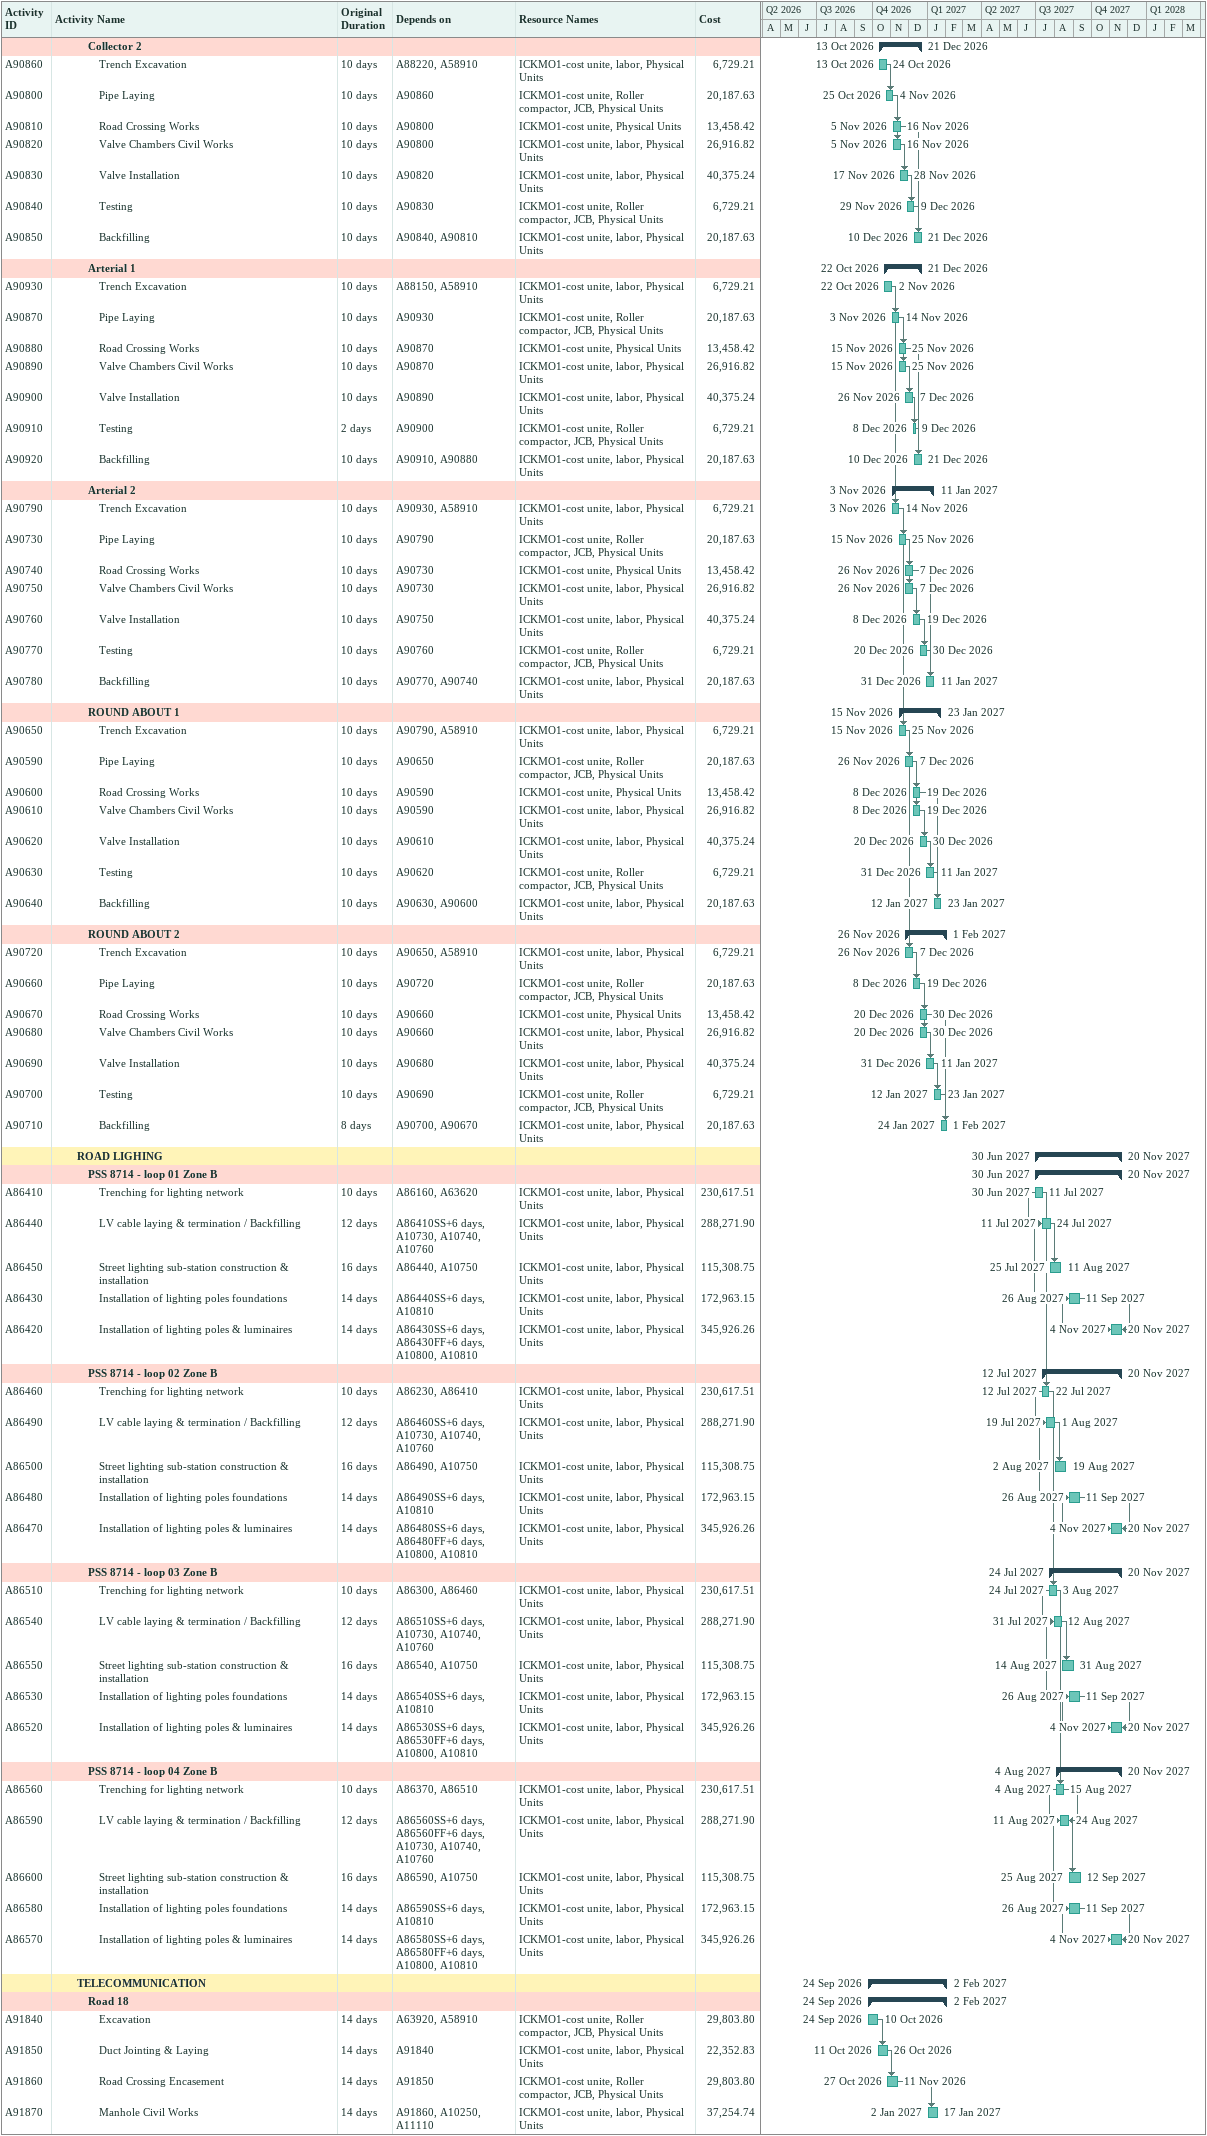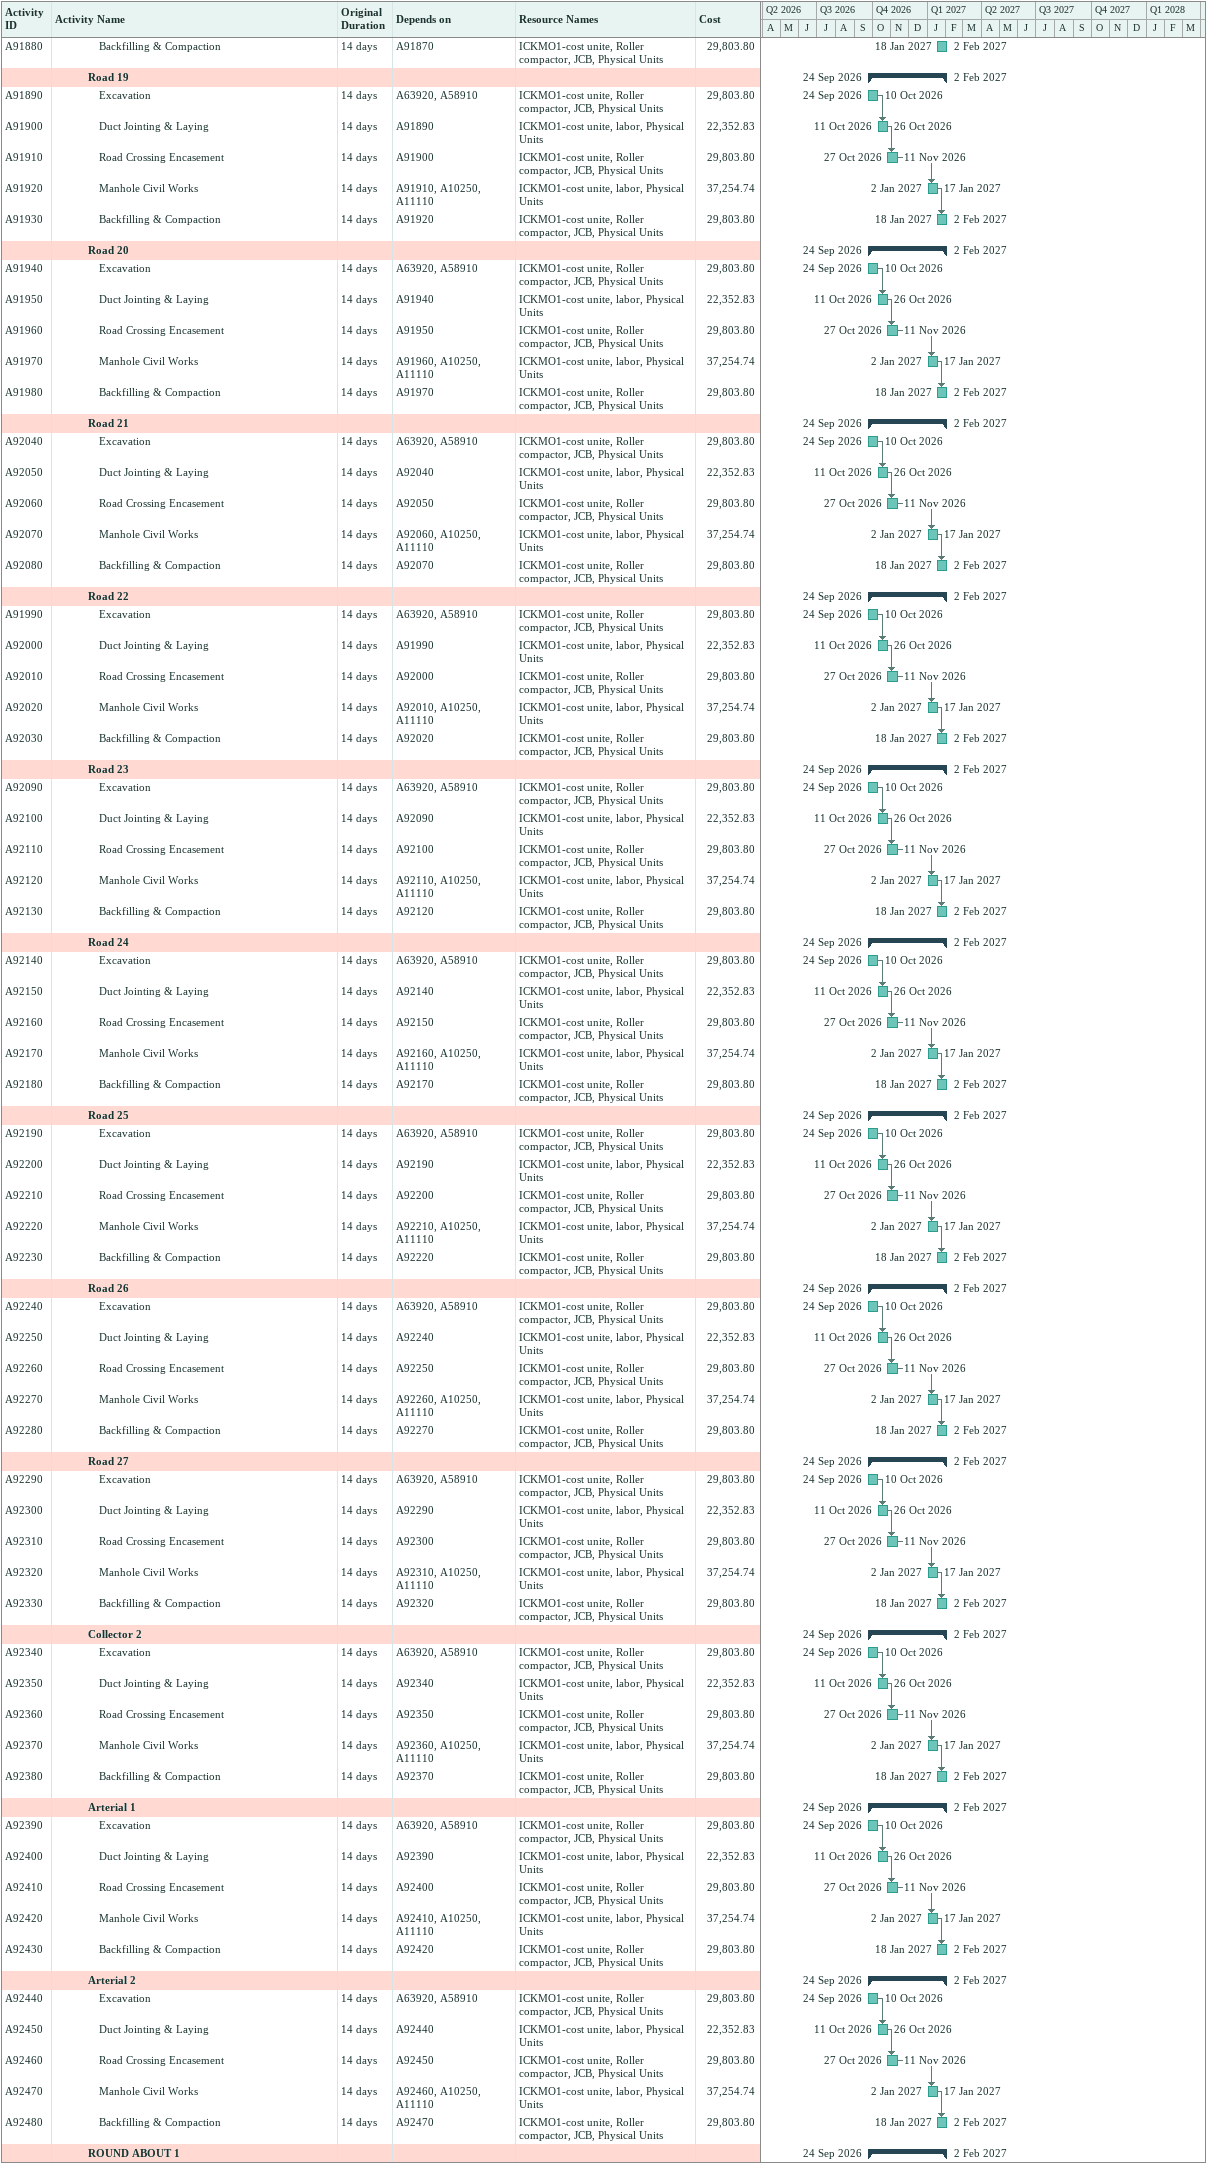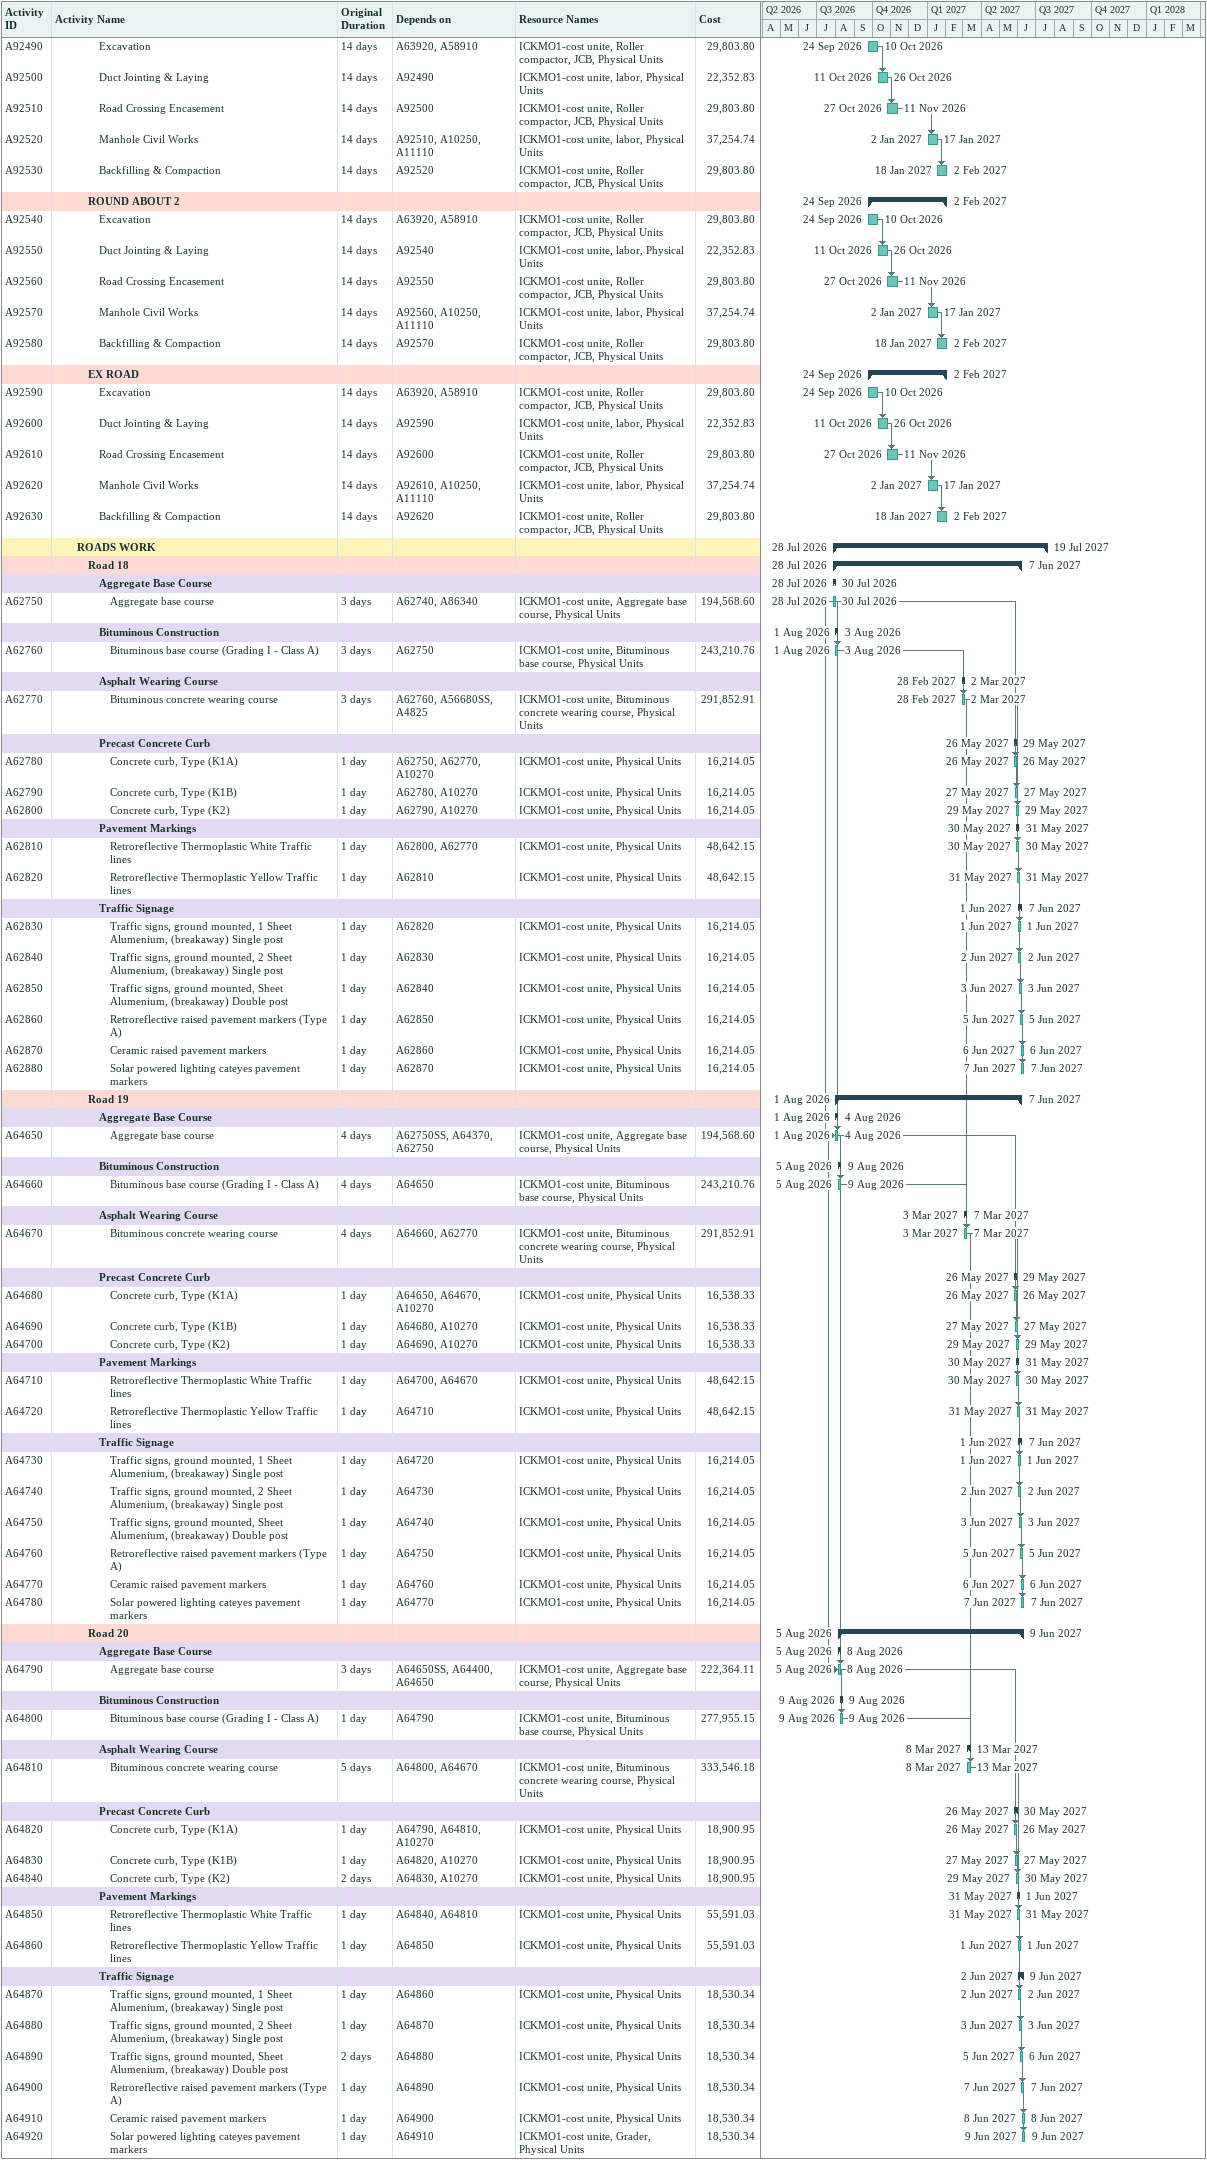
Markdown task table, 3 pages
| ID | Level | Task | Original duration | Start | Finish | Predecessors | Resources | Cost |
|---|---|---|---|---|---|---|---|---|
|  | 4 | **Collector 2** |  | 2026-10-13 | 2026-12-21 |  |  |  |
| A90860 | 5 | Trench Excavation | 10d | 2026-10-13 | 2026-10-24 | A88220, A58910 | ICKMO1-cost unite, labor, Physical Units | 6729.21 |
| A90800 | 5 | Pipe Laying | 10d | 2026-10-25 | 2026-11-04 | A90860 | ICKMO1-cost unite, Roller compactor, JCB, Physical Units | 20187.63 |
| A90810 | 5 | Road Crossing Works | 10d | 2026-11-05 | 2026-11-16 | A90800 | ICKMO1-cost unite, Physical Units | 13458.42 |
| A90820 | 5 | Valve Chambers Civil Works | 10d | 2026-11-05 | 2026-11-16 | A90800 | ICKMO1-cost unite, labor, Physical Units | 26916.82 |
| A90830 | 5 | Valve Installation | 10d | 2026-11-17 | 2026-11-28 | A90820 | ICKMO1-cost unite, labor, Physical Units | 40375.24 |
| A90840 | 5 | Testing | 10d | 2026-11-29 | 2026-12-09 | A90830 | ICKMO1-cost unite, Roller compactor, JCB, Physical Units | 6729.21 |
| A90850 | 5 | Backfilling | 10d | 2026-12-10 | 2026-12-21 | A90840, A90810 | ICKMO1-cost unite, labor, Physical Units | 20187.63 |
|  | 4 | **Arterial 1** |  | 2026-10-22 | 2026-12-21 |  |  |  |
| A90930 | 5 | Trench Excavation | 10d | 2026-10-22 | 2026-11-02 | A88150, A58910 | ICKMO1-cost unite, labor, Physical Units | 6729.21 |
| A90870 | 5 | Pipe Laying | 10d | 2026-11-03 | 2026-11-14 | A90930 | ICKMO1-cost unite, Roller compactor, JCB, Physical Units | 20187.63 |
| A90880 | 5 | Road Crossing Works | 10d | 2026-11-15 | 2026-11-25 | A90870 | ICKMO1-cost unite, Physical Units | 13458.42 |
| A90890 | 5 | Valve Chambers Civil Works | 10d | 2026-11-15 | 2026-11-25 | A90870 | ICKMO1-cost unite, labor, Physical Units | 26916.82 |
| A90900 | 5 | Valve Installation | 10d | 2026-11-26 | 2026-12-07 | A90890 | ICKMO1-cost unite, labor, Physical Units | 40375.24 |
| A90910 | 5 | Testing | 2d | 2026-12-08 | 2026-12-09 | A90900 | ICKMO1-cost unite, Roller compactor, JCB, Physical Units | 6729.21 |
| A90920 | 5 | Backfilling | 10d | 2026-12-10 | 2026-12-21 | A90910, A90880 | ICKMO1-cost unite, labor, Physical Units | 20187.63 |
|  | 4 | **Arterial 2** |  | 2026-11-03 | 2027-01-11 |  |  |  |
| A90790 | 5 | Trench Excavation | 10d | 2026-11-03 | 2026-11-14 | A90930, A58910 | ICKMO1-cost unite, labor, Physical Units | 6729.21 |
| A90730 | 5 | Pipe Laying | 10d | 2026-11-15 | 2026-11-25 | A90790 | ICKMO1-cost unite, Roller compactor, JCB, Physical Units | 20187.63 |
| A90740 | 5 | Road Crossing Works | 10d | 2026-11-26 | 2026-12-07 | A90730 | ICKMO1-cost unite, Physical Units | 13458.42 |
| A90750 | 5 | Valve Chambers Civil Works | 10d | 2026-11-26 | 2026-12-07 | A90730 | ICKMO1-cost unite, labor, Physical Units | 26916.82 |
| A90760 | 5 | Valve Installation | 10d | 2026-12-08 | 2026-12-19 | A90750 | ICKMO1-cost unite, labor, Physical Units | 40375.24 |
| A90770 | 5 | Testing | 10d | 2026-12-20 | 2026-12-30 | A90760 | ICKMO1-cost unite, Roller compactor, JCB, Physical Units | 6729.21 |
| A90780 | 5 | Backfilling | 10d | 2026-12-31 | 2027-01-11 | A90770, A90740 | ICKMO1-cost unite, labor, Physical Units | 20187.63 |
|  | 4 | **ROUND ABOUT 1** |  | 2026-11-15 | 2027-01-23 |  |  |  |
| A90650 | 5 | Trench Excavation | 10d | 2026-11-15 | 2026-11-25 | A90790, A58910 | ICKMO1-cost unite, labor, Physical Units | 6729.21 |
| A90590 | 5 | Pipe Laying | 10d | 2026-11-26 | 2026-12-07 | A90650 | ICKMO1-cost unite, Roller compactor, JCB, Physical Units | 20187.63 |
| A90600 | 5 | Road Crossing Works | 10d | 2026-12-08 | 2026-12-19 | A90590 | ICKMO1-cost unite, Physical Units | 13458.42 |
| A90610 | 5 | Valve Chambers Civil Works | 10d | 2026-12-08 | 2026-12-19 | A90590 | ICKMO1-cost unite, labor, Physical Units | 26916.82 |
| A90620 | 5 | Valve Installation | 10d | 2026-12-20 | 2026-12-30 | A90610 | ICKMO1-cost unite, labor, Physical Units | 40375.24 |
| A90630 | 5 | Testing | 10d | 2026-12-31 | 2027-01-11 | A90620 | ICKMO1-cost unite, Roller compactor, JCB, Physical Units | 6729.21 |
| A90640 | 5 | Backfilling | 10d | 2027-01-12 | 2027-01-23 | A90630, A90600 | ICKMO1-cost unite, labor, Physical Units | 20187.63 |
|  | 4 | **ROUND ABOUT 2** |  | 2026-11-26 | 2027-02-01 |  |  |  |
| A90720 | 5 | Trench Excavation | 10d | 2026-11-26 | 2026-12-07 | A90650, A58910 | ICKMO1-cost unite, labor, Physical Units | 6729.21 |
| A90660 | 5 | Pipe Laying | 10d | 2026-12-08 | 2026-12-19 | A90720 | ICKMO1-cost unite, Roller compactor, JCB, Physical Units | 20187.63 |
| A90670 | 5 | Road Crossing Works | 10d | 2026-12-20 | 2026-12-30 | A90660 | ICKMO1-cost unite, Physical Units | 13458.42 |
| A90680 | 5 | Valve Chambers Civil Works | 10d | 2026-12-20 | 2026-12-30 | A90660 | ICKMO1-cost unite, labor, Physical Units | 26916.82 |
| A90690 | 5 | Valve Installation | 10d | 2026-12-31 | 2027-01-11 | A90680 | ICKMO1-cost unite, labor, Physical Units | 40375.24 |
| A90700 | 5 | Testing | 10d | 2027-01-12 | 2027-01-23 | A90690 | ICKMO1-cost unite, Roller compactor, JCB, Physical Units | 6729.21 |
| A90710 | 5 | Backfilling | 8d | 2027-01-24 | 2027-02-01 | A90700, A90670 | ICKMO1-cost unite, labor, Physical Units | 20187.63 |
|  | 3 | **ROAD LIGHING** |  | 2027-06-30 | 2027-11-20 |  |  |  |
|  | 4 | **PSS 8714 - loop 01 Zone B** |  | 2027-06-30 | 2027-11-20 |  |  |  |
| A86410 | 5 | Trenching for lighting network | 10d | 2027-06-30 | 2027-07-11 | A86160, A63620 | ICKMO1-cost unite, labor, Physical Units | 230617.51 |
| A86440 | 5 | LV cable laying & termination / Backfilling | 12d | 2027-07-11 | 2027-07-24 | A86410SS+6d, A10730, A10740, A10760 | ICKMO1-cost unite, labor, Physical Units | 288271.90 |
| A86450 | 5 | Street lighting sub-station construction & installation | 16d | 2027-07-25 | 2027-08-11 | A86440, A10750 | ICKMO1-cost unite, labor, Physical Units | 115308.75 |
| A86430 | 5 | Installation of lighting poles foundations | 14d | 2027-08-26 | 2027-09-11 | A86440SS+6d, A10810 | ICKMO1-cost unite, labor, Physical Units | 172963.15 |
| A86420 | 5 | Installation of lighting poles & luminaires | 14d | 2027-11-04 | 2027-11-20 | A86430SS+6d, A86430FF+6d, A10800, A10810 | ICKMO1-cost unite, labor, Physical Units | 345926.26 |
|  | 4 | **PSS 8714 - loop 02 Zone B** |  | 2027-07-12 | 2027-11-20 |  |  |  |
| A86460 | 5 | Trenching for lighting network | 10d | 2027-07-12 | 2027-07-22 | A86230, A86410 | ICKMO1-cost unite, labor, Physical Units | 230617.51 |
| A86490 | 5 | LV cable laying & termination / Backfilling | 12d | 2027-07-19 | 2027-08-01 | A86460SS+6d, A10730, A10740, A10760 | ICKMO1-cost unite, labor, Physical Units | 288271.90 |
| A86500 | 5 | Street lighting sub-station construction & installation | 16d | 2027-08-02 | 2027-08-19 | A86490, A10750 | ICKMO1-cost unite, labor, Physical Units | 115308.75 |
| A86480 | 5 | Installation of lighting poles foundations | 14d | 2027-08-26 | 2027-09-11 | A86490SS+6d, A10810 | ICKMO1-cost unite, labor, Physical Units | 172963.15 |
| A86470 | 5 | Installation of lighting poles & luminaires | 14d | 2027-11-04 | 2027-11-20 | A86480SS+6d, A86480FF+6d, A10800, A10810 | ICKMO1-cost unite, labor, Physical Units | 345926.26 |
|  | 4 | **PSS 8714 - loop 03 Zone B** |  | 2027-07-24 | 2027-11-20 |  |  |  |
| A86510 | 5 | Trenching for lighting network | 10d | 2027-07-24 | 2027-08-03 | A86300, A86460 | ICKMO1-cost unite, labor, Physical Units | 230617.51 |
| A86540 | 5 | LV cable laying & termination / Backfilling | 12d | 2027-07-31 | 2027-08-12 | A86510SS+6d, A10730, A10740, A10760 | ICKMO1-cost unite, labor, Physical Units | 288271.90 |
| A86550 | 5 | Street lighting sub-station construction & installation | 16d | 2027-08-14 | 2027-08-31 | A86540, A10750 | ICKMO1-cost unite, labor, Physical Units | 115308.75 |
| A86530 | 5 | Installation of lighting poles foundations | 14d | 2027-08-26 | 2027-09-11 | A86540SS+6d, A10810 | ICKMO1-cost unite, labor, Physical Units | 172963.15 |
| A86520 | 5 | Installation of lighting poles & luminaires | 14d | 2027-11-04 | 2027-11-20 | A86530SS+6d, A86530FF+6d, A10800, A10810 | ICKMO1-cost unite, labor, Physical Units | 345926.26 |
|  | 4 | **PSS 8714 - loop 04 Zone B** |  | 2027-08-04 | 2027-11-20 |  |  |  |
| A86560 | 5 | Trenching for lighting network | 10d | 2027-08-04 | 2027-08-15 | A86370, A86510 | ICKMO1-cost unite, labor, Physical Units | 230617.51 |
| A86590 | 5 | LV cable laying & termination / Backfilling | 12d | 2027-08-11 | 2027-08-24 | A86560SS+6d, A86560FF+6d, A10730, A10740, A10760 | ICKMO1-cost unite, labor, Physical Units | 288271.90 |
| A86600 | 5 | Street lighting sub-station construction & installation | 16d | 2027-08-25 | 2027-09-12 | A86590, A10750 | ICKMO1-cost unite, labor, Physical Units | 115308.75 |
| A86580 | 5 | Installation of lighting poles foundations | 14d | 2027-08-26 | 2027-09-11 | A86590SS+6d, A10810 | ICKMO1-cost unite, labor, Physical Units | 172963.15 |
| A86570 | 5 | Installation of lighting poles & luminaires | 14d | 2027-11-04 | 2027-11-20 | A86580SS+6d, A86580FF+6d, A10800, A10810 | ICKMO1-cost unite, labor, Physical Units | 345926.26 |
|  | 3 | **TELECOMMUNICATION** |  | 2026-09-24 | 2027-02-02 |  |  |  |
|  | 4 | **Road 18** |  | 2026-09-24 | 2027-02-02 |  |  |  |
| A91840 | 5 | Excavation | 14d | 2026-09-24 | 2026-10-10 | A63920, A58910 | ICKMO1-cost unite, Roller compactor, JCB, Physical Units | 29803.80 |
| A91850 | 5 | Duct Jointing & Laying | 14d | 2026-10-11 | 2026-10-26 | A91840 | ICKMO1-cost unite, labor, Physical Units | 22352.83 |
| A91860 | 5 | Road Crossing Encasement | 14d | 2026-10-27 | 2026-11-11 | A91850 | ICKMO1-cost unite, Roller compactor, JCB, Physical Units | 29803.80 |
| A91870 | 5 | Manhole Civil Works | 14d | 2027-01-02 | 2027-01-17 | A91860, A10250, A11110 | ICKMO1-cost unite, labor, Physical Units | 37254.74 |
| A91880 | 5 | Backfilling & Compaction | 14d | 2027-01-18 | 2027-02-02 | A91870 | ICKMO1-cost unite, Roller compactor, JCB, Physical Units | 29803.80 |
|  | 4 | **Road 19** |  | 2026-09-24 | 2027-02-02 |  |  |  |
| A91890 | 5 | Excavation | 14d | 2026-09-24 | 2026-10-10 | A63920, A58910 | ICKMO1-cost unite, Roller compactor, JCB, Physical Units | 29803.80 |
| A91900 | 5 | Duct Jointing & Laying | 14d | 2026-10-11 | 2026-10-26 | A91890 | ICKMO1-cost unite, labor, Physical Units | 22352.83 |
| A91910 | 5 | Road Crossing Encasement | 14d | 2026-10-27 | 2026-11-11 | A91900 | ICKMO1-cost unite, Roller compactor, JCB, Physical Units | 29803.80 |
| A91920 | 5 | Manhole Civil Works | 14d | 2027-01-02 | 2027-01-17 | A91910, A10250, A11110 | ICKMO1-cost unite, labor, Physical Units | 37254.74 |
| A91930 | 5 | Backfilling & Compaction | 14d | 2027-01-18 | 2027-02-02 | A91920 | ICKMO1-cost unite, Roller compactor, JCB, Physical Units | 29803.80 |
|  | 4 | **Road 20** |  | 2026-09-24 | 2027-02-02 |  |  |  |
| A91940 | 5 | Excavation | 14d | 2026-09-24 | 2026-10-10 | A63920, A58910 | ICKMO1-cost unite, Roller compactor, JCB, Physical Units | 29803.80 |
| A91950 | 5 | Duct Jointing & Laying | 14d | 2026-10-11 | 2026-10-26 | A91940 | ICKMO1-cost unite, labor, Physical Units | 22352.83 |
| A91960 | 5 | Road Crossing Encasement | 14d | 2026-10-27 | 2026-11-11 | A91950 | ICKMO1-cost unite, Roller compactor, JCB, Physical Units | 29803.80 |
| A91970 | 5 | Manhole Civil Works | 14d | 2027-01-02 | 2027-01-17 | A91960, A10250, A11110 | ICKMO1-cost unite, labor, Physical Units | 37254.74 |
| A91980 | 5 | Backfilling & Compaction | 14d | 2027-01-18 | 2027-02-02 | A91970 | ICKMO1-cost unite, Roller compactor, JCB, Physical Units | 29803.80 |
|  | 4 | **Road 21** |  | 2026-09-24 | 2027-02-02 |  |  |  |
| A92040 | 5 | Excavation | 14d | 2026-09-24 | 2026-10-10 | A63920, A58910 | ICKMO1-cost unite, Roller compactor, JCB, Physical Units | 29803.80 |
| A92050 | 5 | Duct Jointing & Laying | 14d | 2026-10-11 | 2026-10-26 | A92040 | ICKMO1-cost unite, labor, Physical Units | 22352.83 |
| A92060 | 5 | Road Crossing Encasement | 14d | 2026-10-27 | 2026-11-11 | A92050 | ICKMO1-cost unite, Roller compactor, JCB, Physical Units | 29803.80 |
| A92070 | 5 | Manhole Civil Works | 14d | 2027-01-02 | 2027-01-17 | A92060, A10250, A11110 | ICKMO1-cost unite, labor, Physical Units | 37254.74 |
| A92080 | 5 | Backfilling & Compaction | 14d | 2027-01-18 | 2027-02-02 | A92070 | ICKMO1-cost unite, Roller compactor, JCB, Physical Units | 29803.80 |
|  | 4 | **Road 22** |  | 2026-09-24 | 2027-02-02 |  |  |  |
| A91990 | 5 | Excavation | 14d | 2026-09-24 | 2026-10-10 | A63920, A58910 | ICKMO1-cost unite, Roller compactor, JCB, Physical Units | 29803.80 |
| A92000 | 5 | Duct Jointing & Laying | 14d | 2026-10-11 | 2026-10-26 | A91990 | ICKMO1-cost unite, labor, Physical Units | 22352.83 |
| A92010 | 5 | Road Crossing Encasement | 14d | 2026-10-27 | 2026-11-11 | A92000 | ICKMO1-cost unite, Roller compactor, JCB, Physical Units | 29803.80 |
| A92020 | 5 | Manhole Civil Works | 14d | 2027-01-02 | 2027-01-17 | A92010, A10250, A11110 | ICKMO1-cost unite, labor, Physical Units | 37254.74 |
| A92030 | 5 | Backfilling & Compaction | 14d | 2027-01-18 | 2027-02-02 | A92020 | ICKMO1-cost unite, Roller compactor, JCB, Physical Units | 29803.80 |
|  | 4 | **Road 23** |  | 2026-09-24 | 2027-02-02 |  |  |  |
| A92090 | 5 | Excavation | 14d | 2026-09-24 | 2026-10-10 | A63920, A58910 | ICKMO1-cost unite, Roller compactor, JCB, Physical Units | 29803.80 |
| A92100 | 5 | Duct Jointing & Laying | 14d | 2026-10-11 | 2026-10-26 | A92090 | ICKMO1-cost unite, labor, Physical Units | 22352.83 |
| A92110 | 5 | Road Crossing Encasement | 14d | 2026-10-27 | 2026-11-11 | A92100 | ICKMO1-cost unite, Roller compactor, JCB, Physical Units | 29803.80 |
| A92120 | 5 | Manhole Civil Works | 14d | 2027-01-02 | 2027-01-17 | A92110, A10250, A11110 | ICKMO1-cost unite, labor, Physical Units | 37254.74 |
| A92130 | 5 | Backfilling & Compaction | 14d | 2027-01-18 | 2027-02-02 | A92120 | ICKMO1-cost unite, Roller compactor, JCB, Physical Units | 29803.80 |
|  | 4 | **Road 24** |  | 2026-09-24 | 2027-02-02 |  |  |  |
| A92140 | 5 | Excavation | 14d | 2026-09-24 | 2026-10-10 | A63920, A58910 | ICKMO1-cost unite, Roller compactor, JCB, Physical Units | 29803.80 |
| A92150 | 5 | Duct Jointing & Laying | 14d | 2026-10-11 | 2026-10-26 | A92140 | ICKMO1-cost unite, labor, Physical Units | 22352.83 |
| A92160 | 5 | Road Crossing Encasement | 14d | 2026-10-27 | 2026-11-11 | A92150 | ICKMO1-cost unite, Roller compactor, JCB, Physical Units | 29803.80 |
| A92170 | 5 | Manhole Civil Works | 14d | 2027-01-02 | 2027-01-17 | A92160, A10250, A11110 | ICKMO1-cost unite, labor, Physical Units | 37254.74 |
| A92180 | 5 | Backfilling & Compaction | 14d | 2027-01-18 | 2027-02-02 | A92170 | ICKMO1-cost unite, Roller compactor, JCB, Physical Units | 29803.80 |
|  | 4 | **Road 25** |  | 2026-09-24 | 2027-02-02 |  |  |  |
| A92190 | 5 | Excavation | 14d | 2026-09-24 | 2026-10-10 | A63920, A58910 | ICKMO1-cost unite, Roller compactor, JCB, Physical Units | 29803.80 |
| A92200 | 5 | Duct Jointing & Laying | 14d | 2026-10-11 | 2026-10-26 | A92190 | ICKMO1-cost unite, labor, Physical Units | 22352.83 |
| A92210 | 5 | Road Crossing Encasement | 14d | 2026-10-27 | 2026-11-11 | A92200 | ICKMO1-cost unite, Roller compactor, JCB, Physical Units | 29803.80 |
| A92220 | 5 | Manhole Civil Works | 14d | 2027-01-02 | 2027-01-17 | A92210, A10250, A11110 | ICKMO1-cost unite, labor, Physical Units | 37254.74 |
| A92230 | 5 | Backfilling & Compaction | 14d | 2027-01-18 | 2027-02-02 | A92220 | ICKMO1-cost unite, Roller compactor, JCB, Physical Units | 29803.80 |
|  | 4 | **Road 26** |  | 2026-09-24 | 2027-02-02 |  |  |  |
| A92240 | 5 | Excavation | 14d | 2026-09-24 | 2026-10-10 | A63920, A58910 | ICKMO1-cost unite, Roller compactor, JCB, Physical Units | 29803.80 |
| A92250 | 5 | Duct Jointing & Laying | 14d | 2026-10-11 | 2026-10-26 | A92240 | ICKMO1-cost unite, labor, Physical Units | 22352.83 |
| A92260 | 5 | Road Crossing Encasement | 14d | 2026-10-27 | 2026-11-11 | A92250 | ICKMO1-cost unite, Roller compactor, JCB, Physical Units | 29803.80 |
| A92270 | 5 | Manhole Civil Works | 14d | 2027-01-02 | 2027-01-17 | A92260, A10250, A11110 | ICKMO1-cost unite, labor, Physical Units | 37254.74 |
| A92280 | 5 | Backfilling & Compaction | 14d | 2027-01-18 | 2027-02-02 | A92270 | ICKMO1-cost unite, Roller compactor, JCB, Physical Units | 29803.80 |
|  | 4 | **Road 27** |  | 2026-09-24 | 2027-02-02 |  |  |  |
| A92290 | 5 | Excavation | 14d | 2026-09-24 | 2026-10-10 | A63920, A58910 | ICKMO1-cost unite, Roller compactor, JCB, Physical Units | 29803.80 |
| A92300 | 5 | Duct Jointing & Laying | 14d | 2026-10-11 | 2026-10-26 | A92290 | ICKMO1-cost unite, labor, Physical Units | 22352.83 |
| A92310 | 5 | Road Crossing Encasement | 14d | 2026-10-27 | 2026-11-11 | A92300 | ICKMO1-cost unite, Roller compactor, JCB, Physical Units | 29803.80 |
| A92320 | 5 | Manhole Civil Works | 14d | 2027-01-02 | 2027-01-17 | A92310, A10250, A11110 | ICKMO1-cost unite, labor, Physical Units | 37254.74 |
| A92330 | 5 | Backfilling & Compaction | 14d | 2027-01-18 | 2027-02-02 | A92320 | ICKMO1-cost unite, Roller compactor, JCB, Physical Units | 29803.80 |
|  | 4 | **Collector 2** |  | 2026-09-24 | 2027-02-02 |  |  |  |
| A92340 | 5 | Excavation | 14d | 2026-09-24 | 2026-10-10 | A63920, A58910 | ICKMO1-cost unite, Roller compactor, JCB, Physical Units | 29803.80 |
| A92350 | 5 | Duct Jointing & Laying | 14d | 2026-10-11 | 2026-10-26 | A92340 | ICKMO1-cost unite, labor, Physical Units | 22352.83 |
| A92360 | 5 | Road Crossing Encasement | 14d | 2026-10-27 | 2026-11-11 | A92350 | ICKMO1-cost unite, Roller compactor, JCB, Physical Units | 29803.80 |
| A92370 | 5 | Manhole Civil Works | 14d | 2027-01-02 | 2027-01-17 | A92360, A10250, A11110 | ICKMO1-cost unite, labor, Physical Units | 37254.74 |
| A92380 | 5 | Backfilling & Compaction | 14d | 2027-01-18 | 2027-02-02 | A92370 | ICKMO1-cost unite, Roller compactor, JCB, Physical Units | 29803.80 |
|  | 4 | **Arterial 1** |  | 2026-09-24 | 2027-02-02 |  |  |  |
| A92390 | 5 | Excavation | 14d | 2026-09-24 | 2026-10-10 | A63920, A58910 | ICKMO1-cost unite, Roller compactor, JCB, Physical Units | 29803.80 |
| A92400 | 5 | Duct Jointing & Laying | 14d | 2026-10-11 | 2026-10-26 | A92390 | ICKMO1-cost unite, labor, Physical Units | 22352.83 |
| A92410 | 5 | Road Crossing Encasement | 14d | 2026-10-27 | 2026-11-11 | A92400 | ICKMO1-cost unite, Roller compactor, JCB, Physical Units | 29803.80 |
| A92420 | 5 | Manhole Civil Works | 14d | 2027-01-02 | 2027-01-17 | A92410, A10250, A11110 | ICKMO1-cost unite, labor, Physical Units | 37254.74 |
| A92430 | 5 | Backfilling & Compaction | 14d | 2027-01-18 | 2027-02-02 | A92420 | ICKMO1-cost unite, Roller compactor, JCB, Physical Units | 29803.80 |
|  | 4 | **Arterial 2** |  | 2026-09-24 | 2027-02-02 |  |  |  |
| A92440 | 5 | Excavation | 14d | 2026-09-24 | 2026-10-10 | A63920, A58910 | ICKMO1-cost unite, Roller compactor, JCB, Physical Units | 29803.80 |
| A92450 | 5 | Duct Jointing & Laying | 14d | 2026-10-11 | 2026-10-26 | A92440 | ICKMO1-cost unite, labor, Physical Units | 22352.83 |
| A92460 | 5 | Road Crossing Encasement | 14d | 2026-10-27 | 2026-11-11 | A92450 | ICKMO1-cost unite, Roller compactor, JCB, Physical Units | 29803.80 |
| A92470 | 5 | Manhole Civil Works | 14d | 2027-01-02 | 2027-01-17 | A92460, A10250, A11110 | ICKMO1-cost unite, labor, Physical Units | 37254.74 |
| A92480 | 5 | Backfilling & Compaction | 14d | 2027-01-18 | 2027-02-02 | A92470 | ICKMO1-cost unite, Roller compactor, JCB, Physical Units | 29803.80 |
|  | 4 | **ROUND ABOUT 1** |  | 2026-09-24 | 2027-02-02 |  |  |  |
| A92490 | 5 | Excavation | 14d | 2026-09-24 | 2026-10-10 | A63920, A58910 | ICKMO1-cost unite, Roller compactor, JCB, Physical Units | 29803.80 |
| A92500 | 5 | Duct Jointing & Laying | 14d | 2026-10-11 | 2026-10-26 | A92490 | ICKMO1-cost unite, labor, Physical Units | 22352.83 |
| A92510 | 5 | Road Crossing Encasement | 14d | 2026-10-27 | 2026-11-11 | A92500 | ICKMO1-cost unite, Roller compactor, JCB, Physical Units | 29803.80 |
| A92520 | 5 | Manhole Civil Works | 14d | 2027-01-02 | 2027-01-17 | A92510, A10250, A11110 | ICKMO1-cost unite, labor, Physical Units | 37254.74 |
| A92530 | 5 | Backfilling & Compaction | 14d | 2027-01-18 | 2027-02-02 | A92520 | ICKMO1-cost unite, Roller compactor, JCB, Physical Units | 29803.80 |
|  | 4 | **ROUND ABOUT 2** |  | 2026-09-24 | 2027-02-02 |  |  |  |
| A92540 | 5 | Excavation | 14d | 2026-09-24 | 2026-10-10 | A63920, A58910 | ICKMO1-cost unite, Roller compactor, JCB, Physical Units | 29803.80 |
| A92550 | 5 | Duct Jointing & Laying | 14d | 2026-10-11 | 2026-10-26 | A92540 | ICKMO1-cost unite, labor, Physical Units | 22352.83 |
| A92560 | 5 | Road Crossing Encasement | 14d | 2026-10-27 | 2026-11-11 | A92550 | ICKMO1-cost unite, Roller compactor, JCB, Physical Units | 29803.80 |
| A92570 | 5 | Manhole Civil Works | 14d | 2027-01-02 | 2027-01-17 | A92560, A10250, A11110 | ICKMO1-cost unite, labor, Physical Units | 37254.74 |
| A92580 | 5 | Backfilling & Compaction | 14d | 2027-01-18 | 2027-02-02 | A92570 | ICKMO1-cost unite, Roller compactor, JCB, Physical Units | 29803.80 |
|  | 4 | **EX ROAD** |  | 2026-09-24 | 2027-02-02 |  |  |  |
| A92590 | 5 | Excavation | 14d | 2026-09-24 | 2026-10-10 | A63920, A58910 | ICKMO1-cost unite, Roller compactor, JCB, Physical Units | 29803.80 |
| A92600 | 5 | Duct Jointing & Laying | 14d | 2026-10-11 | 2026-10-26 | A92590 | ICKMO1-cost unite, labor, Physical Units | 22352.83 |
| A92610 | 5 | Road Crossing Encasement | 14d | 2026-10-27 | 2026-11-11 | A92600 | ICKMO1-cost unite, Roller compactor, JCB, Physical Units | 29803.80 |
| A92620 | 5 | Manhole Civil Works | 14d | 2027-01-02 | 2027-01-17 | A92610, A10250, A11110 | ICKMO1-cost unite, labor, Physical Units | 37254.74 |
| A92630 | 5 | Backfilling & Compaction | 14d | 2027-01-18 | 2027-02-02 | A92620 | ICKMO1-cost unite, Roller compactor, JCB, Physical Units | 29803.80 |
|  | 3 | **ROADS WORK** |  | 2026-07-28 | 2027-07-19 |  |  |  |
|  | 4 | **Road 18** |  | 2026-07-28 | 2027-06-07 |  |  |  |
|  | 5 | **Aggregate Base Course** |  | 2026-07-28 | 2026-07-30 |  |  |  |
| A62750 | 6 | Aggregate base course | 3d | 2026-07-28 | 2026-07-30 | A62740, A86340 | ICKMO1-cost unite, Aggregate base course, Physical Units | 194568.60 |
|  | 5 | **Bituminous Construction** |  | 2026-08-01 | 2026-08-03 |  |  |  |
| A62760 | 6 | Bituminous base course (Grading I - Class A) | 3d | 2026-08-01 | 2026-08-03 | A62750 | ICKMO1-cost unite, Bituminous base course, Physical Units | 243210.76 |
|  | 5 | **Asphalt Wearing Course** |  | 2027-02-28 | 2027-03-02 |  |  |  |
| A62770 | 6 | Bituminous concrete wearing course | 3d | 2027-02-28 | 2027-03-02 | A62760, A56680SS, A4825 | ICKMO1-cost unite, Bituminous concrete wearing course, Physical Units | 291852.91 |
|  | 5 | **Precast Concrete Curb** |  | 2027-05-26 | 2027-05-29 |  |  |  |
| A62780 | 6 | Concrete curb, Type (K1A) | 1d | 2027-05-26 | 2027-05-26 | A62750, A62770, A10270 | ICKMO1-cost unite, Physical Units | 16214.05 |
| A62790 | 6 | Concrete curb, Type (K1B) | 1d | 2027-05-27 | 2027-05-27 | A62780, A10270 | ICKMO1-cost unite, Physical Units | 16214.05 |
| A62800 | 6 | Concrete curb, Type (K2) | 1d | 2027-05-29 | 2027-05-29 | A62790, A10270 | ICKMO1-cost unite, Physical Units | 16214.05 |
|  | 5 | **Pavement Markings** |  | 2027-05-30 | 2027-05-31 |  |  |  |
| A62810 | 6 | Retroreflective Thermoplastic White Traffic lines | 1d | 2027-05-30 | 2027-05-30 | A62800, A62770 | ICKMO1-cost unite, Physical Units | 48642.15 |
| A62820 | 6 | Retroreflective Thermoplastic Yellow Traffic lines | 1d | 2027-05-31 | 2027-05-31 | A62810 | ICKMO1-cost unite, Physical Units | 48642.15 |
|  | 5 | **Traffic Signage** |  | 2027-06-01 | 2027-06-07 |  |  |  |
| A62830 | 6 | Traffic signs, ground mounted, 1 Sheet Alumenium, (breakaway) Single post | 1d | 2027-06-01 | 2027-06-01 | A62820 | ICKMO1-cost unite, Physical Units | 16214.05 |
| A62840 | 6 | Traffic signs, ground mounted, 2 Sheet Alumenium, (breakaway) Single post | 1d | 2027-06-02 | 2027-06-02 | A62830 | ICKMO1-cost unite, Physical Units | 16214.05 |
| A62850 | 6 | Traffic signs, ground mounted, Sheet Alumenium, (breakaway) Double post | 1d | 2027-06-03 | 2027-06-03 | A62840 | ICKMO1-cost unite, Physical Units | 16214.05 |
| A62860 | 6 | Retroreflective raised pavement markers (Type A) | 1d | 2027-06-05 | 2027-06-05 | A62850 | ICKMO1-cost unite, Physical Units | 16214.05 |
| A62870 | 6 | Ceramic raised pavement markers | 1d | 2027-06-06 | 2027-06-06 | A62860 | ICKMO1-cost unite, Physical Units | 16214.05 |
| A62880 | 6 | Solar powered lighting cateyes pavement markers | 1d | 2027-06-07 | 2027-06-07 | A62870 | ICKMO1-cost unite, Physical Units | 16214.05 |
|  | 4 | **Road 19** |  | 2026-08-01 | 2027-06-07 |  |  |  |
|  | 5 | **Aggregate Base Course** |  | 2026-08-01 | 2026-08-04 |  |  |  |
| A64650 | 6 | Aggregate base course | 4d | 2026-08-01 | 2026-08-04 | A62750SS, A64370, A62750 | ICKMO1-cost unite, Aggregate base course, Physical Units | 194568.60 |
|  | 5 | **Bituminous Construction** |  | 2026-08-05 | 2026-08-09 |  |  |  |
| A64660 | 6 | Bituminous base course (Grading I - Class A) | 4d | 2026-08-05 | 2026-08-09 | A64650 | ICKMO1-cost unite, Bituminous base course, Physical Units | 243210.76 |
|  | 5 | **Asphalt Wearing Course** |  | 2027-03-03 | 2027-03-07 |  |  |  |
| A64670 | 6 | Bituminous concrete wearing course | 4d | 2027-03-03 | 2027-03-07 | A64660, A62770 | ICKMO1-cost unite, Bituminous concrete wearing course, Physical Units | 291852.91 |
|  | 5 | **Precast Concrete Curb** |  | 2027-05-26 | 2027-05-29 |  |  |  |
| A64680 | 6 | Concrete curb, Type (K1A) | 1d | 2027-05-26 | 2027-05-26 | A64650, A64670, A10270 | ICKMO1-cost unite, Physical Units | 16538.33 |
| A64690 | 6 | Concrete curb, Type (K1B) | 1d | 2027-05-27 | 2027-05-27 | A64680, A10270 | ICKMO1-cost unite, Physical Units | 16538.33 |
| A64700 | 6 | Concrete curb, Type (K2) | 1d | 2027-05-29 | 2027-05-29 | A64690, A10270 | ICKMO1-cost unite, Physical Units | 16538.33 |
|  | 5 | **Pavement Markings** |  | 2027-05-30 | 2027-05-31 |  |  |  |
| A64710 | 6 | Retroreflective Thermoplastic White Traffic lines | 1d | 2027-05-30 | 2027-05-30 | A64700, A64670 | ICKMO1-cost unite, Physical Units | 48642.15 |
| A64720 | 6 | Retroreflective Thermoplastic Yellow Traffic lines | 1d | 2027-05-31 | 2027-05-31 | A64710 | ICKMO1-cost unite, Physical Units | 48642.15 |
|  | 5 | **Traffic Signage** |  | 2027-06-01 | 2027-06-07 |  |  |  |
| A64730 | 6 | Traffic signs, ground mounted, 1 Sheet Alumenium, (breakaway) Single post | 1d | 2027-06-01 | 2027-06-01 | A64720 | ICKMO1-cost unite, Physical Units | 16214.05 |
| A64740 | 6 | Traffic signs, ground mounted, 2 Sheet Alumenium, (breakaway) Single post | 1d | 2027-06-02 | 2027-06-02 | A64730 | ICKMO1-cost unite, Physical Units | 16214.05 |
| A64750 | 6 | Traffic signs, ground mounted, Sheet Alumenium, (breakaway) Double post | 1d | 2027-06-03 | 2027-06-03 | A64740 | ICKMO1-cost unite, Physical Units | 16214.05 |
| A64760 | 6 | Retroreflective raised pavement markers (Type A) | 1d | 2027-06-05 | 2027-06-05 | A64750 | ICKMO1-cost unite, Physical Units | 16214.05 |
| A64770 | 6 | Ceramic raised pavement markers | 1d | 2027-06-06 | 2027-06-06 | A64760 | ICKMO1-cost unite, Physical Units | 16214.05 |
| A64780 | 6 | Solar powered lighting cateyes pavement markers | 1d | 2027-06-07 | 2027-06-07 | A64770 | ICKMO1-cost unite, Physical Units | 16214.05 |
|  | 4 | **Road 20** |  | 2026-08-05 | 2027-06-09 |  |  |  |
|  | 5 | **Aggregate Base Course** |  | 2026-08-05 | 2026-08-08 |  |  |  |
| A64790 | 6 | Aggregate base course | 3d | 2026-08-05 | 2026-08-08 | A64650SS, A64400, A64650 | ICKMO1-cost unite, Aggregate base course, Physical Units | 222364.11 |
|  | 5 | **Bituminous Construction** |  | 2026-08-09 | 2026-08-09 |  |  |  |
| A64800 | 6 | Bituminous base course (Grading I - Class A) | 1d | 2026-08-09 | 2026-08-09 | A64790 | ICKMO1-cost unite, Bituminous base course, Physical Units | 277955.15 |
|  | 5 | **Asphalt Wearing Course** |  | 2027-03-08 | 2027-03-13 |  |  |  |
| A64810 | 6 | Bituminous concrete wearing course | 5d | 2027-03-08 | 2027-03-13 | A64800, A64670 | ICKMO1-cost unite, Bituminous concrete wearing course, Physical Units | 333546.18 |
|  | 5 | **Precast Concrete Curb** |  | 2027-05-26 | 2027-05-30 |  |  |  |
| A64820 | 6 | Concrete curb, Type (K1A) | 1d | 2027-05-26 | 2027-05-26 | A64790, A64810, A10270 | ICKMO1-cost unite, Physical Units | 18900.95 |
| A64830 | 6 | Concrete curb, Type (K1B) | 1d | 2027-05-27 | 2027-05-27 | A64820, A10270 | ICKMO1-cost unite, Physical Units | 18900.95 |
| A64840 | 6 | Concrete curb, Type (K2) | 2d | 2027-05-29 | 2027-05-30 | A64830, A10270 | ICKMO1-cost unite, Physical Units | 18900.95 |
|  | 5 | **Pavement Markings** |  | 2027-05-31 | 2027-06-01 |  |  |  |
| A64850 | 6 | Retroreflective Thermoplastic White Traffic lines | 1d | 2027-05-31 | 2027-05-31 | A64840, A64810 | ICKMO1-cost unite, Physical Units | 55591.03 |
| A64860 | 6 | Retroreflective Thermoplastic Yellow Traffic lines | 1d | 2027-06-01 | 2027-06-01 | A64850 | ICKMO1-cost unite, Physical Units | 55591.03 |
|  | 5 | **Traffic Signage** |  | 2027-06-02 | 2027-06-09 |  |  |  |
| A64870 | 6 | Traffic signs, ground mounted, 1 Sheet Alumenium, (breakaway) Single post | 1d | 2027-06-02 | 2027-06-02 | A64860 | ICKMO1-cost unite, Physical Units | 18530.34 |
| A64880 | 6 | Traffic signs, ground mounted, 2 Sheet Alumenium, (breakaway) Single post | 1d | 2027-06-03 | 2027-06-03 | A64870 | ICKMO1-cost unite, Physical Units | 18530.34 |
| A64890 | 6 | Traffic signs, ground mounted, Sheet Alumenium, (breakaway) Double post | 2d | 2027-06-05 | 2027-06-06 | A64880 | ICKMO1-cost unite, Physical Units | 18530.34 |
| A64900 | 6 | Retroreflective raised pavement markers (Type A) | 1d | 2027-06-07 | 2027-06-07 | A64890 | ICKMO1-cost unite, Physical Units | 18530.34 |
| A64910 | 6 | Ceramic raised pavement markers | 1d | 2027-06-08 | 2027-06-08 | A64900 | ICKMO1-cost unite, Physical Units | 18530.34 |
| A64920 | 6 | Solar powered lighting cateyes pavement markers | 1d | 2027-06-09 | 2027-06-09 | A64910 | ICKMO1-cost unite, Grader, Physical Units | 18530.34 |
